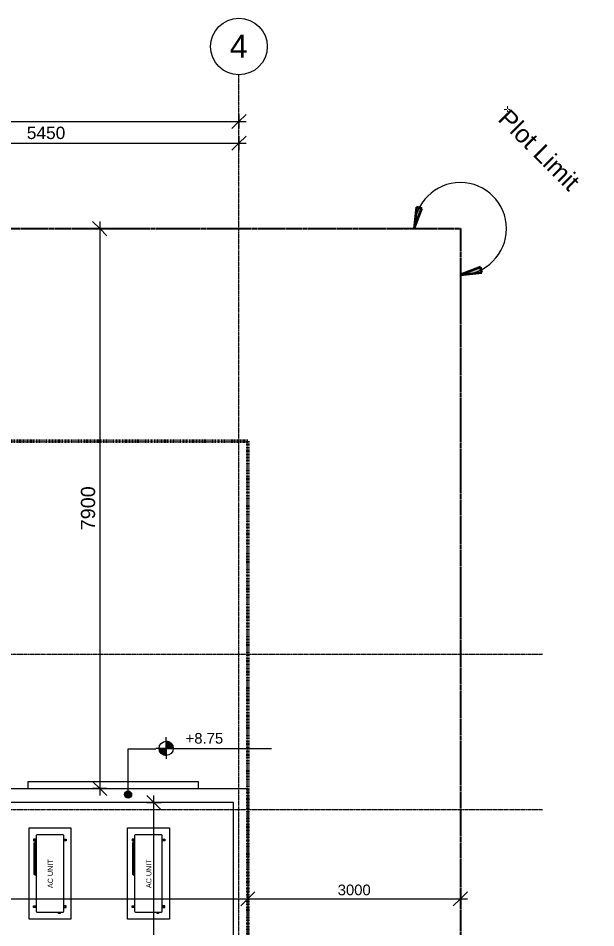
# Model space of a CAD drawing. Header units: millimetres. Extents: x -12746 to 1016489, y -409013 to 338495.
# Drawn here: x 496 to 8648, y 3056 to 15891 of the extents above; entities that cross this region are included whole.
import ezdxf

# ---------------------------------------------------------------- set-up
doc = ezdxf.new("R2010")
doc.units = ezdxf.units.MM
for name, pattern in [('Dash dot2', [6, 3, -1.5, 0, -1.5]), ('Double dash', [55, 20, -5, 10, -5, 10, -5]), ('Grid Line', [22.225, 12.7, -3.175, 3.175, -3.175])]:
    doc.linetypes.add(name, pattern=pattern)
for name, color, linetype, lineweight in [('A-ANNO-DIMS', 211, 'Continuous', 9), ('A-ANNO-DIMS-100', 211, 'Continuous', 9), ('A-ANNO-NOTE', 131, 'Continuous', 9), ('A-DETL', 90, 'Continuous', 9), ('A-GENM', 13, 'Continuous', 9), ('A-WALL', 113, 'Continuous', 9), ('C-PROP-LINE', 91, 'Double dash', 25), ('G-ANNO-TEXT', 231, 'Continuous', 9), ('S-GRID', 1, 'Continuous', 9), ('S-GRID-IDEN', 1, 'Continuous', 9)]:
    doc.layers.add(name, color=color, linetype=linetype, lineweight=lineweight)
doc.styles.add('Arial', font='arial.ttf', dxfattribs={"height": 150})
doc.styles.add('Arial_1', font='arial.ttf', dxfattribs={"height": 325})
doc.styles.add('Arial_2', font='arial.ttf', dxfattribs={"height": 200})
doc.styles.add('Arial_3', font='arial.ttf', dxfattribs={"height": 250})
doc.styles.add('Arial_4', font='arial.ttf', dxfattribs={"height": 72.828721})
doc.styles.add('Arial_6', font='arial.ttf', dxfattribs={"height": 175})
doc.dimstyles.new('100', dxfattribs={"dimscale": 304.8, "dimtxt": 153.03891, "dimasz": 0.656168, "dimexe": 0.328084, "dimexo": 0.0625, "dimgap": 0.016404, "dimtad": 1, "dimdec": 0, "dimzin": 0, "dimdsep": 46, "dimtxsty": 'Arial', "dimblk1": 'OBLIQUE', "dimblk2": 'OBLIQUE', "dimsah": 1, "dimcen": 0.09, "dimdle": 0.328084, "dimazin": 0, "dimtfac": 1, "dimtdec": 4, "dimtix": 1, "dimtmove": 0, "dimatfit": 3, "dimfxl": 0.328084, "dimfxlon": 1, "dimtvp": 1, "dimtolj": 1, "dimtzin": 0, "dimarcsym": 2})
doc.dimstyles.new('100_1', dxfattribs={"dimscale": 304.8, "dimtxt": 153.03891, "dimasz": 0.656168, "dimexe": 0.328084, "dimexo": 0.0625, "dimgap": 0.016404, "dimtad": 1, "dimdec": 0, "dimzin": 0, "dimdsep": 46, "dimtxsty": 'Arial', "dimblk1": 'OBLIQUE', "dimblk2": 'OBLIQUE', "dimsah": 1, "dimcen": 0.09, "dimdle": 0.328084, "dimazin": 0, "dimtfac": 1, "dimtdec": 4, "dimtix": 1, "dimtmove": 2, "dimatfit": 3, "dimfxl": 0.328084, "dimfxlon": 1, "dimtvp": 1, "dimtolj": 1, "dimtzin": 0, "dimarcsym": 2})
doc.dimstyles.new('grid-dim', dxfattribs={"dimscale": 304.8, "dimtxt": 178.545395, "dimasz": 0.656168, "dimexe": 0.328084, "dimexo": 0.0625, "dimgap": 0.016404, "dimtad": 1, "dimdec": 0, "dimzin": 0, "dimdsep": 46, "dimtxsty": 'Arial_6', "dimblk1": 'OBLIQUE', "dimblk2": 'OBLIQUE', "dimsah": 1, "dimcen": 0.09, "dimdle": 0.328084, "dimazin": 0, "dimtfac": 1, "dimtdec": 4, "dimtix": 1, "dimtmove": 0, "dimatfit": 3, "dimfxl": 0.328084, "dimfxlon": 1, "dimtvp": 1, "dimtolj": 1, "dimtzin": 0, "dimarcsym": 2})
doc.dimstyles.new('grid-dim_1', dxfattribs={"dimscale": 304.8, "dimtxt": 178.545395, "dimasz": 0.656168, "dimexe": 0.328084, "dimexo": 0.0625, "dimgap": 0.016404, "dimtad": 1, "dimdec": 0, "dimzin": 0, "dimdsep": 46, "dimtxsty": 'Arial_6', "dimblk1": 'OBLIQUE', "dimblk2": 'OBLIQUE', "dimsah": 1, "dimcen": 0.09, "dimdle": 0.328084, "dimazin": 0, "dimtfac": 1, "dimtdec": 4, "dimtix": 1, "dimtmove": 2, "dimatfit": 3, "dimfxl": 0.328084, "dimfxlon": 1, "dimtvp": 1, "dimtolj": 1, "dimtzin": 0, "dimarcsym": 2})
doc.dimstyles.new('Plot-limit-text', dxfattribs={"dimscale": 304.8, "dimtxt": 255.06485, "dimasz": 0.984252, "dimexe": 0.787402, "dimexo": 0.492126, "dimgap": 0.574147, "dimtad": 1, "dimdec": 0, "dimzin": 0, "dimdsep": 46, "dimtxsty": 'Arial_3', "dimsah": 1, "dimcen": 0.09, "dimazin": 0, "dimtfac": 1, "dimtdec": 4, "dimtix": 1, "dimtmove": 2, "dimatfit": 3, "dimfxl": 1, "dimtvp": 1, "dimtolj": 1, "dimtzin": 0, "dimarcsym": 2})
doc.dimstyles.new('Setback-dim', dxfattribs={"dimscale": 304.8, "dimtxt": 204.05188, "dimasz": 0.656168, "dimexe": 0.328084, "dimexo": 0.0625, "dimgap": 0.016404, "dimtad": 1, "dimdec": 0, "dimzin": 0, "dimdsep": 46, "dimtxsty": 'Arial_2', "dimblk1": 'OBLIQUE', "dimblk2": 'OBLIQUE', "dimsah": 1, "dimcen": 0.09, "dimdle": 0.328084, "dimazin": 0, "dimtfac": 1, "dimtdec": 4, "dimtix": 1, "dimtmove": 0, "dimatfit": 3, "dimfxl": 0.328084, "dimfxlon": 1, "dimtvp": 1, "dimtolj": 1, "dimtzin": 0, "dimarcsym": 2})

# ---------------------------------------------------------------- blocks, each defined once
blk = doc.blocks.new('proje-back - proje-back-700926-Roof SSL')
at = {"layer": 'A-GENM'}
for p, q in [((636, 5122), (3036, 5122)), ((636, 5022), (636, 5122)), ((3036, 5122), (3036, 5022))]:
    blk.add_line(p, q, dxfattribs=at)
blk = doc.blocks.new('Family - ___-757194-Roof SSL')
at = {"layer": 'C-PROP-LINE'}
for p, q in [((-7264, 12922), (6736, 12922)), ((6736, 12922), (6736, -18078))]:
    blk.add_line(p, q, dxfattribs=at)
blk = doc.blocks.new('Grid - 100-grid-312781-Roof SSL')
at = {"layer": 'S-GRID-IDEN'}
blk.add_circle((0, 0), 4, dxfattribs=at)
blk = doc.blocks.new('DIMBLOCK4-Roof SSL')
at = {"layer": 'A-ANNO-DIMS-100', "transparency": 16777216}
for p, q in [((-7339, 3466), (3736, 3466)), ((-7239, 3466), (-7339, 3366)), ((-7239, 3466), (-7139, 3566)), ((-7239, 3566), (-7239, 3366)), ((-7239, 3466), (-7239, 3566)), ((3736, 3466), (3636, 3366)), ((3736, 3466), (3836, 3566)), ((3736, 3566), (3736, 3366)), ((3736, 3466), (3736, 3566))]:
    blk.add_line(p, q, dxfattribs=at)
at = {"layer": 'A-ANNO-DIMS-100', "color": 0, "transparency": 16777216, "insert": (-1757, 3666), "char_height": 150, "width": 692.21, "attachment_point": 1, "line_spacing_factor": 0.941778, "style": 'Arial'}
blk.add_mtext('10975', dxfattribs=at)
blk = doc.blocks.new('_Oblique')
at = {"color": 0, "linetype": 'ByBlock', "lineweight": -2}
blk.add_line((-0.5, -0.5), (0.5, 0.5), dxfattribs=at)
blk = doc.blocks.new('DIMBLOCK5-Roof SSL')
at = {"layer": 'A-ANNO-DIMS-100', "transparency": 16777216}
for p, q in [((3736, 3466), (3636, 3366)), ((3736, 3466), (3836, 3566)), ((3736, 3566), (3736, 3366)), ((3736, 3466), (3736, 3566)), ((3736, 3466), (6836, 3466)), ((6736, 3466), (6636, 3366)), ((6736, 3466), (6836, 3566)), ((6736, 3566), (6736, 3366)), ((6736, 3466), (6736, 3566))]:
    blk.add_line(p, q, dxfattribs=at)
at = {"layer": 'A-ANNO-DIMS-100', "color": 0, "transparency": 16777216, "insert": (5005, 3666), "char_height": 150, "width": 553.77, "attachment_point": 1, "line_spacing_factor": 0.941778, "style": 'Arial'}
blk.add_mtext('3000', dxfattribs=at)
blk = doc.blocks.new('DIMBLOCK11-Roof SSL')
at = {"layer": 'A-ANNO-DIMS-100', "lineweight": 35, "transparency": 16777216}
for points in [[(6085, 12922), (6193, 13205), (6116, 13223)], [(6736, 12271), (7037, 12302), (7019, 12379)]]:
    blk.add_hatch(color=256, dxfattribs=at).paths.add_polyline_path(points)
for p, q in [((6116, 13223), (6085, 12922)), ((6193, 13205), (6116, 13223)), ((6085, 12922), (6193, 13205)), ((7019, 12379), (6736, 12271)), ((7037, 12302), (7019, 12379)), ((6736, 12271), (7037, 12302))]:
    blk.add_line(p, q, dxfattribs=at)
at = {"layer": 'A-ANNO-DIMS-100', "transparency": 16777216}
for p, q in [((6085, 12922), (5755, 12922)), ((6085, 12922), (6325, 12922)), ((6736, 12271), (6736, 12511)), ((6736, 12271), (6736, 12271)), ((6736, 12271), (6736, 11941))]:
    blk.add_line(p, q, dxfattribs=at)
blk.add_arc((6736, 12922), 651, 270, 180, dxfattribs=at)
blk.add_arc((6736, 12922), 651, 270, 180, dxfattribs=at)
at = {"layer": 'A-ANNO-DIMS-100', "color": 0, "transparency": 16777216, "insert": (7429, 14630), "char_height": 250, "width": 1723.45, "attachment_point": 1, "rotation": 315, "line_spacing_factor": 0.941778, "style": 'Arial_3'}
blk.add_mtext('\u200c\u200dPlot Limit', dxfattribs=at)
blk = doc.blocks.new('DIMBLOCK21-Roof SSL')
at = {"layer": 'A-ANNO-DIMS-100', "transparency": 16777216}
for p, q in [((2412, 4822), (2312, 4922)), ((2412, -6928), (2412, 4922)), ((2312, 4822), (2512, 4822)), ((2412, 4822), (2312, 4822)), ((2412, 4822), (2512, 4722)), ((2412, -6828), (2312, -6728)), ((2312, -6828), (2512, -6828)), ((2412, -6828), (2312, -6828)), ((2412, -6828), (2512, -6928))]:
    blk.add_line(p, q, dxfattribs=at)
at = {"layer": 'A-ANNO-DIMS-100', "color": 0, "transparency": 16777216, "insert": (2212, -1291), "char_height": 150, "width": 692.21, "attachment_point": 1, "rotation": 90, "line_spacing_factor": 0.941778, "style": 'Arial'}
blk.add_mtext('11650', dxfattribs=at)
blk = doc.blocks.new('DIMBLOCK22-Roof SSL')
at = {"layer": 'A-ANNO-DIMS-100', "transparency": 16777216}
for p, q in [((1646, 12922), (1546, 13022)), ((1646, 13022), (1646, 4922)), ((1746, 12922), (1546, 12922)), ((1646, 12922), (1746, 12822)), ((1646, 12922), (1746, 12922)), ((1646, 5022), (1546, 5122)), ((1746, 5022), (1546, 5022)), ((1646, 5022), (1746, 4922)), ((1646, 5022), (1746, 5022))]:
    blk.add_line(p, q, dxfattribs=at)
at = {"layer": 'A-ANNO-DIMS-100', "color": 0, "transparency": 16777216, "insert": (1381, 8665), "char_height": 200, "width": 738.35, "attachment_point": 1, "rotation": 90, "line_spacing_factor": 0.941778, "style": 'Arial_2'}
blk.add_mtext('7900', dxfattribs=at)
blk = doc.blocks.new('125-lvl - BEL-LVL-1026112-Roof SSL')
at = {"layer": 'A-ANNO-NOTE'}
h = blk.add_hatch(color=256, dxfattribs=at)
edge = h.paths.add_edge_path()
edge.add_line((0, 0), (0, -1))
edge.add_arc((0, 0), 1, 180, 270, ccw=False)
edge.add_line((-1, 0), (0, 0))
h = blk.add_hatch(color=256, dxfattribs=at)
edge = h.paths.add_edge_path()
edge.add_line((0, 0), (0, 1))
edge.add_arc((0, 0), 1, 0, 90, ccw=False)
edge.add_line((1, 0), (0, 0))
for p, q in [((0, 0), (0, 1.58)), ((0, 0), (-1.45, 0)), ((0, 0), (-1, 0)), ((0, 1), (0, 0)), ((0, 0), (2.78, 0)), ((0, 0), (0, -1.46)), ((0, -1), (0, 0)), ((0, 0), (1, 0)), ((2.78, 0), (14.85, 0))]:
    blk.add_line(p, q, dxfattribs=at)
blk.add_circle((0, 0), 1, dxfattribs=at)
for start, end in [(0, 90), (180, 270)]:
    blk.add_arc((0, 0), 1, start, end, dxfattribs=at)
blk = doc.blocks.new('DIMBLOCK35-Roof SSL')
at = {"layer": 'A-ANNO-DIMS-100', "transparency": 16777216}
for p, q in [((-1839, 14129), (-1939, 14029)), ((-1839, 14129), (-1739, 14229)), ((-1839, 14229), (-1839, 14029)), ((-1839, 14129), (-1839, 14229)), ((-1839, 14129), (3711, 14129)), ((3611, 14129), (3511, 14029)), ((3611, 14129), (3711, 14229)), ((3611, 14229), (3611, 14029)), ((3611, 14129), (3611, 14229))]:
    blk.add_line(p, q, dxfattribs=at)
at = {"layer": 'A-ANNO-DIMS-100', "color": 0, "transparency": 16777216, "insert": (617, 14361), "char_height": 175, "width": 646.06, "attachment_point": 1, "line_spacing_factor": 0.941778, "style": 'Arial_6'}
blk.add_mtext('5450', dxfattribs=at)
blk = doc.blocks.new('DIMBLOCK36-Roof SSL')
at = {"layer": 'A-ANNO-DIMS-100', "transparency": 16777216}
for p, q in [((-7114, 14433), (-7014, 14533)), ((-7114, 14533), (-7114, 14333)), ((-7114, 14433), (-7114, 14533)), ((3611, 14433), (3711, 14533)), ((3611, 14533), (3611, 14333)), ((3611, 14433), (3611, 14533)), ((-7214, 14433), (3711, 14433)), ((-7114, 14433), (-7214, 14333)), ((3611, 14433), (3511, 14333))]:
    blk.add_line(p, q, dxfattribs=at)
at = {"layer": 'A-ANNO-DIMS-100', "color": 0, "transparency": 16777216, "insert": (-1678, 14665), "char_height": 175, "width": 807.57, "attachment_point": 1, "line_spacing_factor": 0.941778, "style": 'Arial_6'}
blk.add_mtext('10725', dxfattribs=at)

msp = doc.modelspace()

# ---------------------------------------------------------------- hatches: boundary and pattern name
at = {"layer": 'A-ANNO-NOTE'}
h = msp.add_hatch(color=256, dxfattribs=at)
edge = h.paths.add_edge_path()
edge.add_arc((2047.2, 4935.9), 50, 0, 360)

# ---------------------------------------------------------------- linework, layer by layer
for p, q in [((2047.2, 5580.3), (2438.5, 5580.3)), ((2047.2, 4935.9), (2047.2, 5580.3))]:
    msp.add_line(p, q, dxfattribs=at)
msp.add_circle((2047.2, 4935.9), 50, dxfattribs=at)
at = {"layer": 'A-DETL', "linetype": 'Dash dot2', "lineweight": 50}
for p, q in [((3736.1, 9922.2), (-7263.9, 9922.2)), ((3736.1, -15077.8), (3736.1, 9922.2))]:
    msp.add_line(p, q, dxfattribs=at)
at = {"layer": 'A-DETL'}
for p, q in [((649.5, 4468.7), (1239.5, 4468.7)), ((649.5, 3178.9), (649.5, 4468.7)), ((1128.8, 4368.7), (760.1, 4368.7)), ((1239.5, 4468.7), (1239.5, 3178.9)), ((2039.5, 4468.7), (2629.5, 4468.7)), ((2039.5, 3178.9), (2039.5, 4468.7)), ((2518.8, 4368.7), (2150.1, 4368.7)), ((2629.5, 4468.7), (2629.5, 3178.9)), ((714.3, 4305), (714.3, 4281.7)), ((749.5, 4305), (714.3, 4305)), ((714.3, 4281.7), (749.5, 4281.7)), ((749.5, 4267.6), (717.5, 4244.7)), ((717.5, 4244.7), (717.5, 3817.6)), ((723.7, 3813.2), (723.7, 4249.1)), ((732.3, 3807), (732.3, 4255.3)), ((740.8, 3800.9), (740.8, 4261.4)), ((749.5, 4358), (749.5, 3289.5)), ((749.5, 4281.7), (749.5, 4305)), ((1139.5, 3289.5), (1139.5, 4358)), ((1139.5, 4281.7), (1139.5, 4305)), ((1139.5, 4305), (1174.6, 4305)), ((1174.6, 4281.7), (1139.5, 4281.7)), ((1174.6, 4305), (1174.6, 4281.7)), ((2104.3, 4305), (2104.3, 4281.7)), ((2139.5, 4305), (2104.3, 4305)), ((2104.3, 4281.7), (2139.5, 4281.7)), ((2139.5, 4267.6), (2107.5, 4244.7)), ((2107.5, 4244.7), (2107.5, 3817.6)), ((2113.7, 3813.2), (2113.7, 4249.1)), ((2122.3, 3807), (2122.3, 4255.3)), ((2130.8, 3800.9), (2130.8, 4261.4)), ((2139.5, 4358), (2139.5, 3289.5)), ((2139.5, 4281.7), (2139.5, 4305)), ((2529.5, 3289.5), (2529.5, 4358)), ((2529.5, 4281.7), (2529.5, 4305)), ((2529.5, 4305), (2564.6, 4305)), ((2564.6, 4281.7), (2529.5, 4281.7)), ((2564.6, 4305), (2564.6, 4281.7)), ((749.5, 4192.1), (717.5, 4169.2)), ((2139.5, 4192.1), (2107.5, 4169.2)), ((717.5, 4087.9), (749.5, 4087.9)), ((2107.5, 4087.9), (2139.5, 4087.9)), ((717.5, 3974.4), (749.5, 3974.4)), ((749.5, 3870.2), (717.5, 3893.1)), ((2107.5, 3974.4), (2139.5, 3974.4)), ((2139.5, 3870.2), (2107.5, 3893.1)), ((717.5, 3817.6), (749.5, 3794.7)), ((2107.5, 3817.6), (2139.5, 3794.7)), ((714.3, 3342.6), (714.3, 3365.8)), ((714.3, 3365.8), (749.5, 3365.8)), ((749.5, 3342.6), (714.3, 3342.6)), ((749.5, 3365.8), (749.5, 3342.6)), ((1174.6, 3365.8), (1139.5, 3365.8)), ((1139.5, 3365.8), (1139.5, 3342.6)), ((1139.5, 3342.6), (1174.6, 3342.6)), ((1174.6, 3342.6), (1174.6, 3365.8)), ((2104.3, 3342.6), (2104.3, 3365.8)), ((2104.3, 3365.8), (2139.5, 3365.8)), ((2139.5, 3342.6), (2104.3, 3342.6)), ((2139.5, 3365.8), (2139.5, 3342.6)), ((2564.6, 3365.8), (2529.5, 3365.8)), ((2529.5, 3365.8), (2529.5, 3342.6)), ((2529.5, 3342.6), (2564.6, 3342.6)), ((2564.6, 3342.6), (2564.6, 3365.8)), ((760.1, 3278.9), (1128.8, 3278.9)), ((1065.4, 3258.2), (1065.4, 3265.5)), ((1065.4, 3265.5), (1086.4, 3265.5)), ((1086.4, 3258.2), (1065.4, 3258.2)), ((1072.2, 3265.5), (1072.2, 3278.9)), ((1072.2, 3278.9), (1079.5, 3278.9)), ((1079.5, 3265.5), (1072.2, 3265.5)), ((1079.5, 3278.9), (1079.5, 3265.5)), ((1086.4, 3265.5), (1086.4, 3258.2)), ((2150.1, 3278.9), (2518.8, 3278.9)), ((2455.4, 3258.2), (2455.4, 3265.5)), ((2455.4, 3265.5), (2476.4, 3265.5)), ((2476.4, 3258.2), (2455.4, 3258.2)), ((2462.2, 3265.5), (2462.2, 3278.9)), ((2462.2, 3278.9), (2469.5, 3278.9)), ((2469.5, 3265.5), (2462.2, 3265.5)), ((2469.5, 3278.9), (2469.5, 3265.5)), ((2476.4, 3265.5), (2476.4, 3258.2)), ((1239.5, 3178.9), (649.5, 3178.9)), ((2629.5, 3178.9), (2039.5, 3178.9))]:
    msp.add_line(p, q, dxfattribs=at)
for centre in [(725, 4293.3), (1163.9, 4293.3), (2115, 4293.3), (2553.9, 4293.3), (725, 3354.2), (1163.9, 3354.2), (2115, 3354.2), (2553.9, 3354.2)]:
    msp.add_circle(centre, 2.93, dxfattribs=at)
for centre, start, end in [((760.1, 4358), 90.00001, 180), ((1128.8, 4358), 0.00001, 90), ((2150.1, 4358), 90.00001, 180), ((2518.8, 4358), 0.00001, 90), ((760.1, 3289.5), 180.00001, 270), ((1128.8, 3289.5), 270.00001, 360), ((2150.1, 3289.5), 180.00001, 270), ((2518.8, 3289.5), 270.00001, 360)]:
    msp.add_arc(centre, 10.6, start, end, dxfattribs=at)
at = {"layer": 'A-WALL'}
for p, q in [((-2788.9, 5022.2), (3736.1, 5022.2)), ((3736.1, 5022.2), (3736.1, -7027.8)), ((3536.1, 4822.2), (-2988.9, 4822.2)), ((3536.1, -6827.8), (3536.1, 4822.2))]:
    msp.add_line(p, q, dxfattribs=at)
at = {"layer": 'S-GRID', "linetype": 'Grid Line'}
for p, q in [((3611.1, -12055.6), (3611.1, 15091.4)), ((7895.6, 6912.2), (-11133.4, 6912.2)), ((7895.6, 4722.2), (-11133.4, 4722.2))]:
    msp.add_line(p, q, dxfattribs=at)

# ---------------------------------------------------------------- block references
at = {"layer": 'A-ANNO-NOTE', "xscale": 100, "yscale": 100, "zscale": 100}
msp.add_blockref('125-lvl - BEL-LVL-1026112-Roof SSL', (2583.9, 5588.5), dxfattribs=at)
at = {"layer": 'A-GENM'}
msp.add_blockref('proje-back - proje-back-700926-Roof SSL', (0, 0), dxfattribs=at)
at = {"layer": 'C-PROP-LINE'}
msp.add_blockref('Family - ___-757194-Roof SSL', (0, 0), dxfattribs=at)
at = {"layer": 'S-GRID-IDEN', "xscale": 99.99999999999993, "yscale": 99.99999999999993, "zscale": 99.99999999999993}
msp.add_blockref('Grid - 100-grid-312781-Roof SSL', (3611.1, 15491.4), dxfattribs=at)

# ---------------------------------------------------------------- texts
at = {"layer": 'A-ANNO-NOTE', "insert": (2858.7, 5805.4), "char_height": 150, "width": 657.384, "attachment_point": 1, "style": 'Arial'}
msp.add_mtext('+8.75', dxfattribs=at)
at = {"layer": 'G-ANNO-TEXT', "color": 7, "char_height": 72.83, "width": 489.029, "attachment_point": 1, "rotation": 90, "style": 'Arial_4'}
for insert in [(913.3, 3616.1), (2303.3, 3616.1)]:
    msp.add_mtext('AC UNIT', dxfattribs=dict(at, insert=insert))

# ---------------------------------------------------------------- dimensions: what is measured, and where the dimension line sits
at = {"layer": 'A-ANNO-DIMS'}
for base, p1, p2, dimstyle, override, picture, middle in [((3611.1, 14433.1), (-7113.9, 14533.1), (3611.1, 14533.1), 'grid-dim_1', {"dimpost": '<>', "dimfxl": 10724.999873}, 'DIMBLOCK36-Roof SSL', (-1274.2, 14548.6)), ((3736.1, 3466.1), (-7238.9, 3566.1), (3736.1, 3566.1), '100_1', {"dimpost": '<>', "dimfxl": 10975}, 'DIMBLOCK4-Roof SSL', (-1410.5, 3565.8))]:
    dim = msp.add_linear_dim(base=base, p1=p1, p2=p2, dimstyle=dimstyle, override=override, dxfattribs=at)
    dim.commit()
    dim.dimension.update_dxf_attribs({"geometry": picture, "text_midpoint": middle, "dimtype": 160})
dim = msp.add_angular_dim_3p(base=(6736.1, 13573), center=(6736.1, 12922.2), p1=(6736.1, 11791.3), p2=(5605.3, 12922.2), text='\u200c\u200dPlot Limit', dimstyle='Plot-limit-text', override={"dimpost": '<>', "dimfxl": 1599.287188}, dxfattribs=at)
dim.commit()
dim.dimension.update_dxf_attribs({"geometry": 'DIMBLOCK11-Roof SSL', "text_midpoint": (7920.3, 13903.3), "dimtype": 165, "text_rotation": 315})
for base, p1, p2, dimstyle, override, picture, middle in [((3611.1, 14128.6), (-1838.9, 14228.6), (3611.1, 14228.6), 'grid-dim', {"dimpost": '<>', "dimfxl": 5449.999766}, 'DIMBLOCK35-Roof SSL', (886.1, 14222.9)), ((6736.1, 3466.1), (3736.1, 3566.1), (6736.1, 3566.1), '100', {"dimpost": '<>', "dimfxl": 3000}, 'DIMBLOCK5-Roof SSL', (5236.1, 3547.7))]:
    dim = msp.add_linear_dim(base=base, p1=p1, p2=p2, dimstyle=dimstyle, override=override, dxfattribs=at)
    dim.commit()
    dim.dimension.update_dxf_attribs({"geometry": picture, "text_midpoint": middle})
for base, p1, p2, dimstyle, override, picture, middle in [((1646, 5022.2), (1746, 12922.2), (1746, 5022.2), 'Setback-dim', {"dimpost": '<>', "dimfxl": 7900.001408}, 'DIMBLOCK22-Roof SSL', (1538.9, 8972.2)), ((2411.6, 4822.2), (2311.6, -6827.8), (2311.6, 4822.2), '100', {"dimpost": '<>', "dimfxl": 11650.000014}, 'DIMBLOCK21-Roof SSL', (2330, -1002.8))]:
    dim = msp.add_linear_dim(base=base, p1=p1, p2=p2, angle=90, dimstyle=dimstyle, override=override, dxfattribs=at)
    dim.commit()
    dim.dimension.update_dxf_attribs({"geometry": picture, "text_midpoint": middle})

# ---------------------------------------------------------------- next in the draw order: texts
at = {"layer": 'S-GRID-IDEN', "insert": (3482, 15658.2), "char_height": 325, "width": 304.641, "attachment_point": 1, "style": 'Arial_1', "bg_fill": 3, "box_fill_scale": 1.25, "bg_fill_color": 256, "bg_fill_true_color": 13158600, "bg_fill_transparency": 0}
msp.add_mtext('4', dxfattribs=at)

doc.saveas('drawing.dxf')
